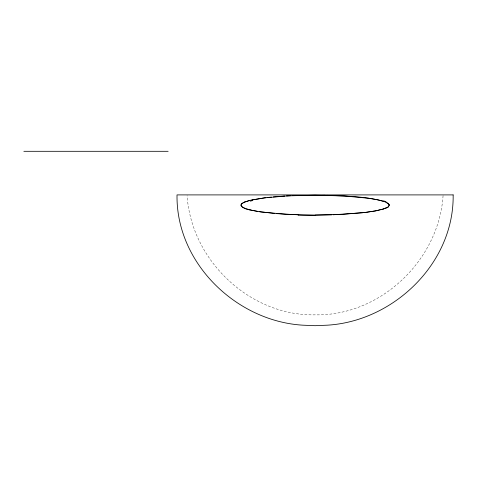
<?xml version="1.0" encoding="UTF-8"?>
<svg xmlns="http://www.w3.org/2000/svg" width="477" height="477" viewBox="0 0 477 477"><rect width="100%" height="100%" fill="white"/><g stroke="black" fill="none" stroke-linecap="round" stroke-linejoin="round"><path stroke-width="0.36" stroke-dasharray="2.38 1.79" d="M443.067 195.612C438.894 260.376 380.378 316.078 315.088 314.862C249.799 316.078 191.283 260.376 187.103 195.612"/><path stroke-width="0.72" d="M388.338 206.69L389.172 205.599A1.014 0.715 -81.1 0 0 389.232 204.877L389.089 204.46M386.036 208.032L384.629 208.592M244.904 201.914L249.59 200.465M383.782 208.878L375.608 210.882L363.707 212.641M251.85 199.935L266.035 197.669M362.824 212.742L333.059 214.781M267.812 197.466L271.425 197.09M273.255 196.918L284.656 196.059M286.611 195.946L290.571 195.743M292.568 195.653L325.177 195.272M331.789 214.823L315.088 215.079M23.856 151.304L168.137 151.304M326.846 195.308C345.765 196.095 365.072 196.285 383.46 201.276M298.572 214.829L276.457 213.624M274.949 213.493L259.172 211.669M257.818 211.454L249.954 209.892M248.094 209.397C245.202 209.23 237.546 205.593 242.996 202.791A30.146 22.228 60.9 0 1 244.945 202.021M383.663 200.823A44.063 32.549 -62.6 0 1 386.585 202.248M250.216 201.133A93.772 53.734 22.2 0 1 252.476 200.638M249.906 209.975A85.013 61.08 -39.3 0 1 248.046 209.481M315.082 215.485A89.73 15.133 -0.1 0 1 298.125 215.222M384.623 208.574A51.456 40.074 65.9 0 1 383.776 208.86M387.127 207.573A22.294 17.059 85.9 0 1 386.048 208.079M388.451 206.964A11.424 8.622 89.8 0 1 387.157 207.704M386.537 202.707A10.369 7.388 -80.5 0 1 388.993 204.603M453.15 194.902C454.199 262.863 394.056 321.104 327.49 325.171L315.088 325.696L302.68 325.171C236.115 321.104 175.971 262.863 177.021 194.902L453.15 194.902M241.267 204.168L240.915 205.146L241.267 206.094L242.256 207.012L245.941 208.729L252.202 210.405L261.187 211.967L286.081 214.286L315.19 215.079L341.914 214.406L366.038 212.36L375.936 210.816L383.347 209.021L387.819 207.078L389.256 205.116L387.92 203.25L384.235 201.532L377.969 199.857L368.983 198.295L344.096 195.975L314.987 195.182L288.257 195.856L264.133 197.901L250.186 200.316L244.206 202.2L241.267 204.168"/></g></svg>
